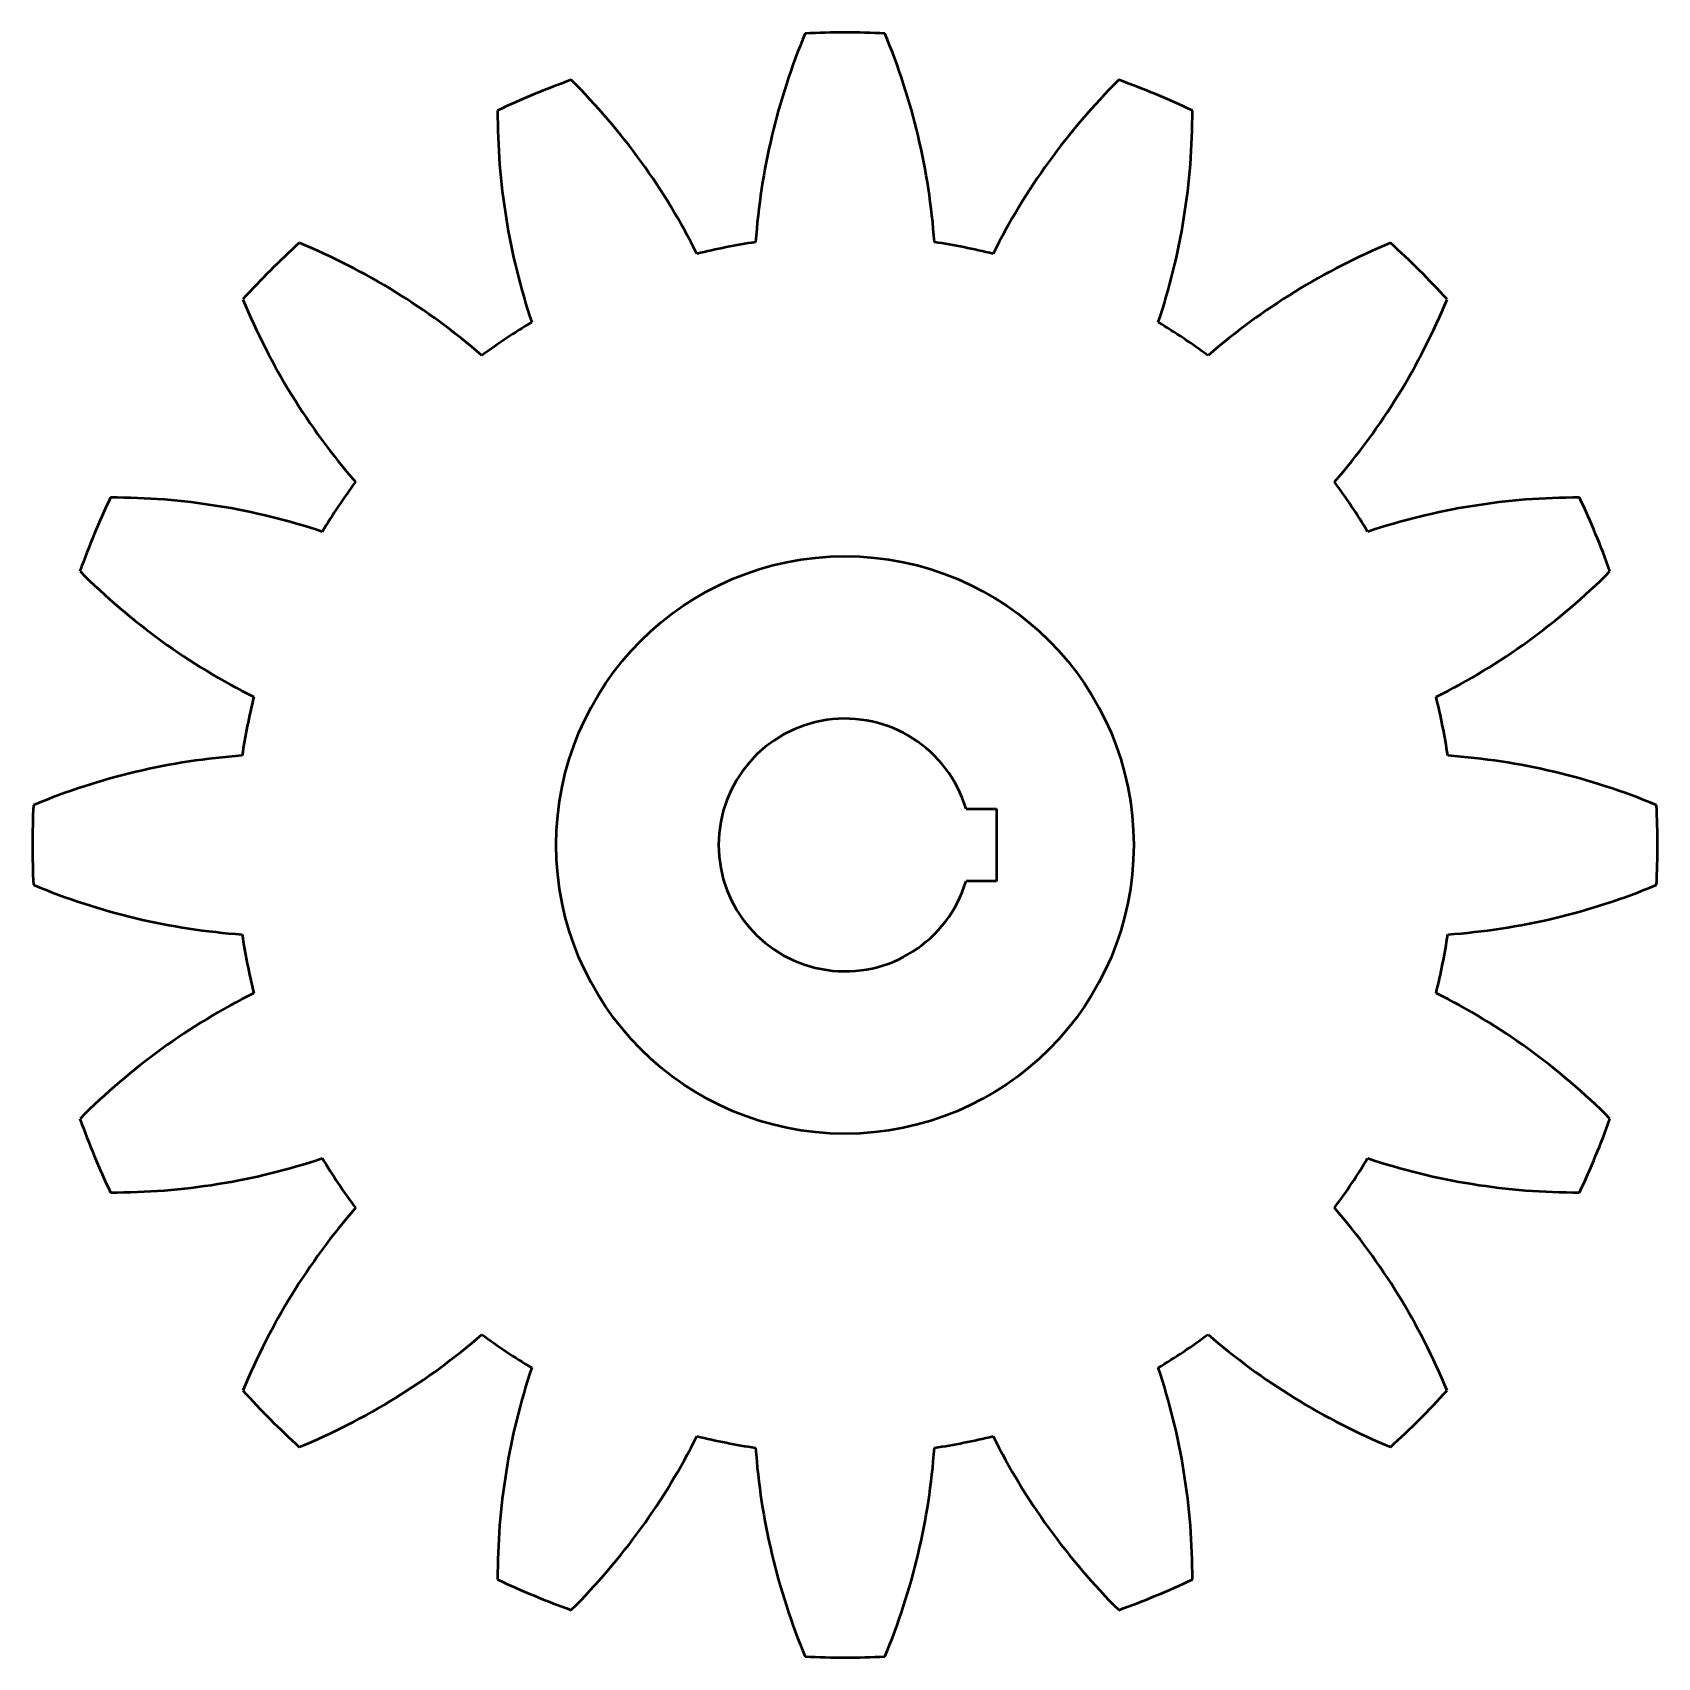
# Model space of a CAD drawing. Header units: millimetres. Extents: x 87 to 312, y 131 to 356.
import ezdxf

# ---------------------------------------------------------------- set-up
doc = ezdxf.new("R2010")
doc.units = ezdxf.units.MM
doc.header["$LTSCALE"] = 2
doc.layers.add('Visible (ISO)', color=7, linetype='Continuous', lineweight=50)

msp = doc.modelspace()

# ---------------------------------------------------------------- linework, layer by layer
at = {"layer": 'Visible (ISO)'}
for p, q in [((216.2, 248.22), (217.24, 248.22)), ((217.24, 248.22), (220.42, 248.22)), ((220.42, 248.22), (220.42, 238.22)), ((217.24, 238.22), (216.2, 238.22)), ((220.42, 238.22), (217.24, 238.22))]:
    msp.add_line(p, q, dxfattribs=at)
msp.add_circle((199.42, 243.22), 40, dxfattribs=at)
for centre, radius, start, end in [((199.42, 243.22), 112.56, 87.1875, 92.8125), ((278.67, 320.24), 91.86, 157.3379, 175.9572), ((120.18, 320.24), 91.86, 4.0428, 22.6621), ((199.42, 243.22), 112.56, 109.6875, 115.3125), ((96.73, 284.06), 91.86, 26.5428, 45.1621), ((302.12, 284.06), 91.86, 134.8379, 153.4572), ((199.42, 243.22), 112.56, 64.6875, 70.3125), ((243.16, 344.71), 91.86, 179.8379, 198.4572), ((155.69, 344.71), 91.86, 341.5428, 0.1621), ((199.42, 243.22), 112.56, 132.1875, 137.8125), ((88.92, 241.65), 91.86, 49.0428, 67.6621), ((199.42, 243.22), 84.42, 98.4375, 104.0625), ((199.42, 243.22), 84.42, 75.9375, 81.5625), ((309.93, 241.65), 91.86, 112.3379, 130.9572), ((199.42, 243.22), 112.56, 42.1875, 47.8125), ((200.99, 353.72), 91.86, 202.3379, 220.9572), ((197.86, 353.72), 91.86, 319.0428, 337.6621), ((199.42, 243.22), 84.42, 120.9375, 126.5625), ((199.42, 243.22), 84.42, 53.4375, 59.0625), ((199.42, 243.22), 84.42, 143.4375, 149.0625), ((199.42, 243.22), 84.42, 30.9375, 36.5625), ((199.42, 243.22), 112.56, 154.6875, 160.3125), ((97.93, 199.48), 91.86, 71.5428, 90.1621), ((300.92, 199.48), 91.86, 89.8379, 108.4572), ((199.42, 243.22), 112.56, 19.6875, 25.3125), ((158.59, 345.91), 91.86, 224.8379, 243.4572), ((240.26, 345.91), 91.86, 296.5428, 315.1621), ((199.42, 243.22), 84.42, 165.9375, 171.5625), ((199.42, 243.22), 84.42, 8.4375, 14.0625), ((199.42, 243.22), 17.5, 16.6015, 343.3985), ((122.4, 163.97), 91.86, 94.0428, 112.6621), ((276.45, 163.97), 91.86, 67.3379, 85.9572), ((199.42, 243.22), 112.56, 177.1875, 182.8125), ((199.42, 243.22), 112.56, 357.1875, 2.8125), ((122.4, 322.46), 91.86, 247.3379, 265.9572), ((276.45, 322.46), 91.86, 274.0428, 292.6621), ((199.42, 243.22), 84.42, 188.4375, 194.0625), ((199.42, 243.22), 84.42, 345.9375, 351.5625), ((158.59, 140.53), 91.86, 116.5428, 135.1621), ((240.26, 140.53), 91.86, 44.8379, 63.4572), ((199.42, 243.22), 112.56, 199.6875, 205.3125), ((199.42, 243.22), 112.56, 334.6875, 340.3125), ((97.93, 286.95), 91.86, 269.8379, 288.4572), ((199.42, 243.22), 84.42, 210.9375, 216.5625), ((199.42, 243.22), 84.42, 323.4375, 329.0625), ((300.92, 286.95), 91.86, 251.5428, 270.1621), ((200.99, 132.72), 91.86, 139.0428, 157.6621), ((197.86, 132.72), 91.86, 22.3379, 40.9572), ((88.92, 244.79), 91.86, 292.3379, 310.9572), ((199.42, 243.22), 84.42, 233.4375, 239.0625), ((199.42, 243.22), 84.42, 300.9375, 306.5625), ((309.93, 244.79), 91.86, 229.0428, 247.6621), ((243.16, 141.73), 91.86, 161.5428, 180.1621), ((155.69, 141.73), 91.86, 359.8379, 18.4572), ((199.42, 243.22), 112.56, 222.1875, 227.8125), ((199.42, 243.22), 112.56, 312.1875, 317.8125), ((96.73, 202.38), 91.86, 314.8379, 333.4572), ((199.42, 243.22), 84.42, 255.9375, 261.5625), ((199.42, 243.22), 84.42, 278.4375, 284.0625), ((302.12, 202.38), 91.86, 206.5428, 225.1621), ((278.67, 166.19), 91.86, 184.0428, 202.6621), ((120.18, 166.19), 91.86, 337.3379, 355.9572), ((199.42, 243.22), 112.56, 244.6875, 250.3125), ((199.42, 243.22), 112.56, 289.6875, 295.3125), ((199.42, 243.22), 112.56, 267.1875, 272.8125)]:
    msp.add_arc(centre, radius, start, end, dxfattribs=at)

doc.saveas('drawing.dxf')
